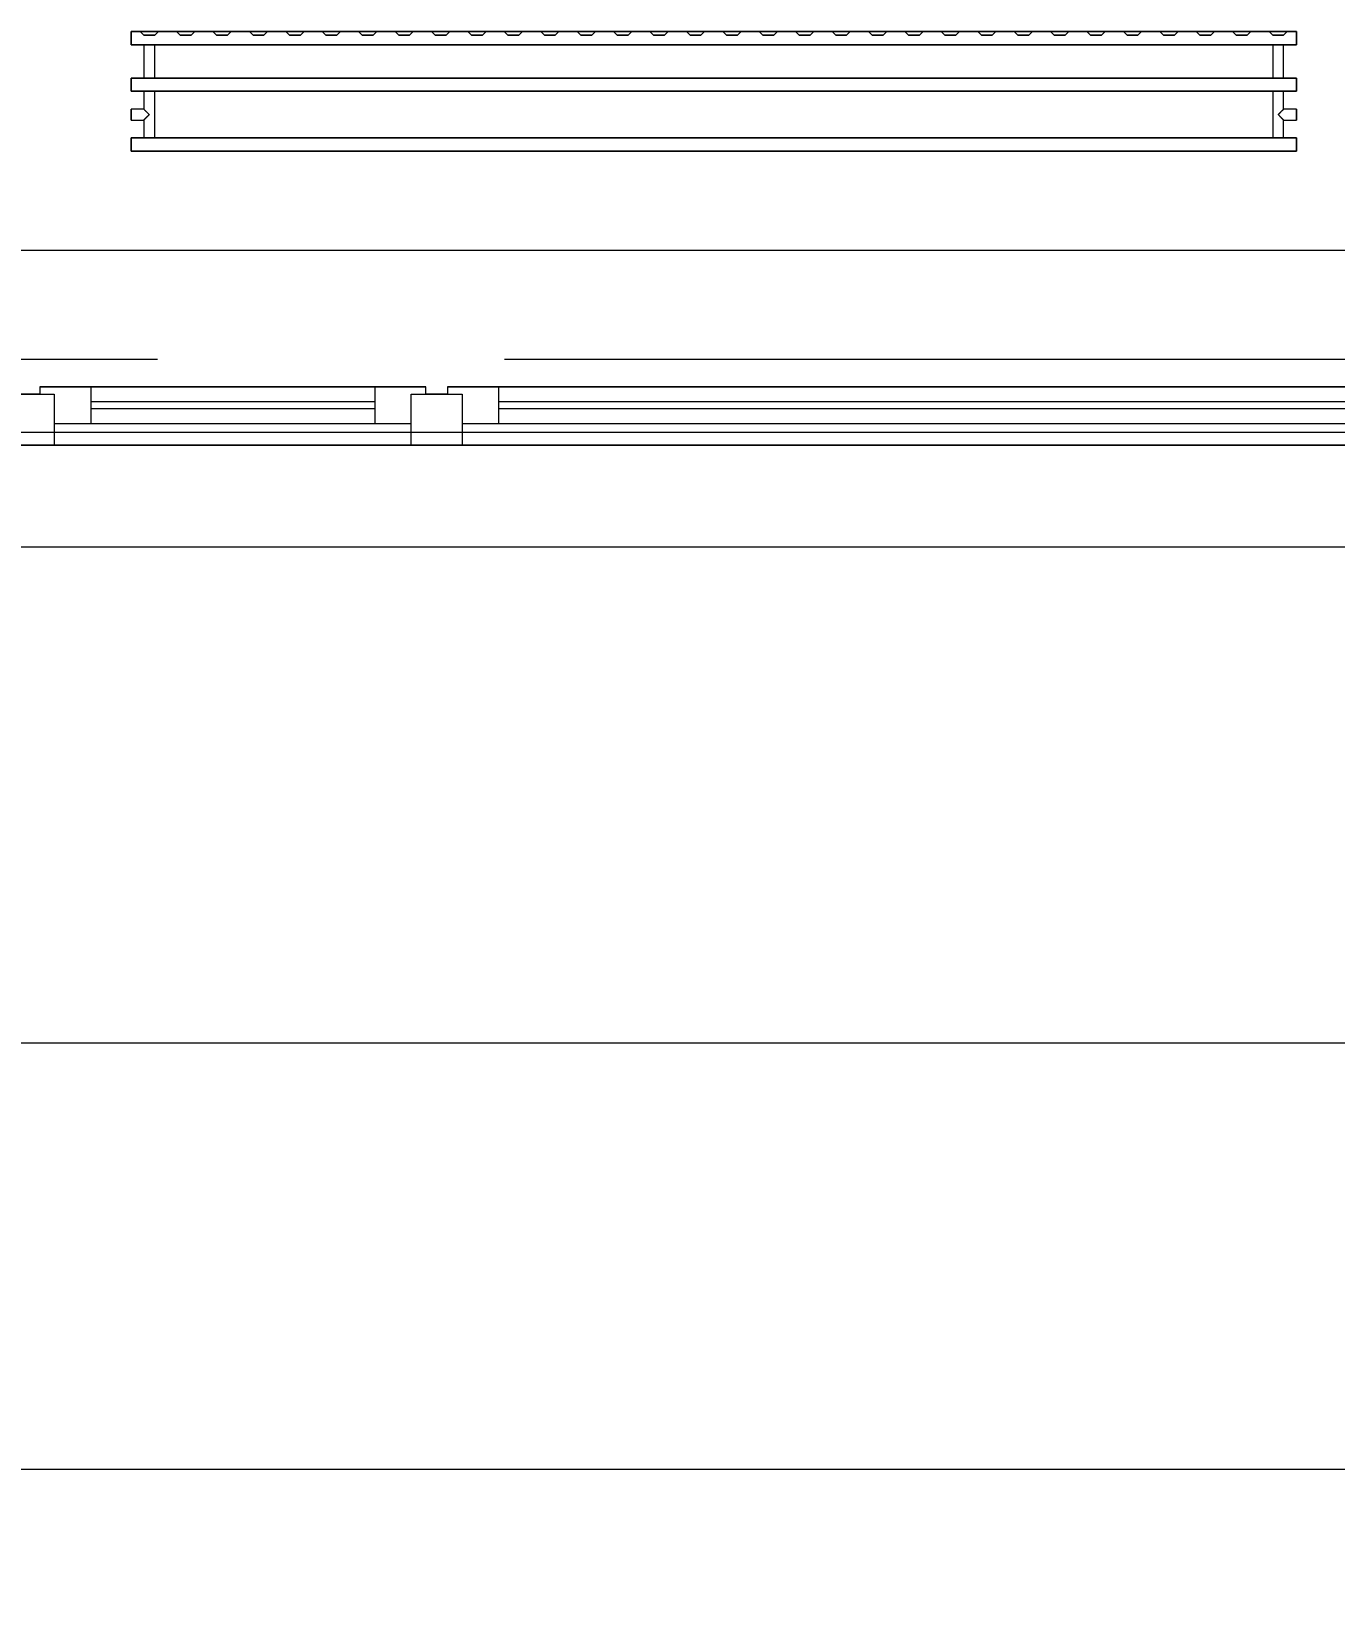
# Model space of a CAD drawing. Header units: millimetres. Extents: x 2623 to 210903, y -8553 to 29000.
# Drawn here: x 50015 to 51803, y -1718 to 450 of the extents above; entities that cross this region are included whole.
import ezdxf

# ---------------------------------------------------------------- set-up
doc = ezdxf.new("R2010")
doc.units = ezdxf.units.MM
doc.linetypes.add('Осевая', pattern=[3175, 635, -476.25, 1587.5, -476.25])
for name, color, linetype, lineweight in [('A-ANNO-DIMS', 7, 'Continuous', 9), ('A-ANNO-DIMS-100', 7, 'Continuous', 9), ('A-GLAZ', 7, 'Continuous', 9), ('A-WALL', 7, 'Continuous', 9), ('I-WALL', 7, 'Continuous', 9), ('Оси-2', 7, 'Осевая', 9)]:
    doc.layers.add(name, color=color, linetype=linetype, lineweight=lineweight)
doc.layers.add('M-EQPM-1', color=7, linetype='Continuous', lineweight=9, true_color=0xaaaaaa)
doc.styles.add('ISOCPEUR', font='isocpeur.ttf', dxfattribs={"width": 0.9, "height": 250})
doc.dimstyles.new('ISO-2_5_0_9К_БОЛЬШОЙ', dxfattribs={"dimscale": 304.8, "dimtxt": 248.995294, "dimasz": 0.492126, "dimexe": 0.393701, "dimexo": 0.984252, "dimgap": 0, "dimtad": 1, "dimdec": 0, "dimrnd": 10, "dimzin": 0, "dimdsep": 46, "dimtxsty": 'ISOCPEUR', "dimblk1": 'OBLIQUE', "dimblk2": 'OBLIQUE', "dimsah": 1, "dimcen": 0.09, "dimdle": 0.393701, "dimazin": 0, "dimtfac": 1, "dimtdec": 4, "dimtix": 1, "dimtmove": 0, "dimatfit": 3, "dimfxl": 1, "dimtvp": 1, "dimtolj": 1, "dimtzin": 0, "dimarcsym": 2})

# ---------------------------------------------------------------- blocks, each defined once
blk = doc.blocks.new('120_Окно_СКБ_2Ст_Фрамуга сверху - 120_Окно_СКБ_2Ст_2300х2500_h_ ДОО-19727959-План монтажа стен и перегородок 3 этажа в осях 23-33')
at = {"layer": 'A-GLAZ'}
for p, q in [((-1150, -127), (-1150, -57)), ((-1150, -57), (-1080, -57)), ((1150, -57), (-1150, -57)), ((-1080, -57), (-1080, -127)), ((-1080, -57), (1080, -57)), ((520, -127), (520, -57)), ((520, -57), (590, -57)), ((590, -57), (590, -127)), ((1080, -127), (1080, -57)), ((1080, -57), (1150, -57)), ((1150, -57), (1150, -127)), ((520, -87), (-1080, -87)), ((-1080, -87), (-1080, -127)), ((-1030, -137), (-1030, -87)), ((-1030, -107), (470, -107)), ((470, -137), (470, -87)), ((520, -127), (520, -87)), ((1080, -87), (590, -87)), ((590, -87), (590, -127)), ((640, -137), (640, -87)), ((640, -107), (1030, -107)), ((1030, -137), (1030, -87)), ((1080, -127), (1080, -87)), ((-1080, -127), (-1150, -127)), ((-1150, -127), (-1100, -127)), ((-1080, -127), (-1100, -127)), ((-1100, -127), (-1100, -137)), ((470, -117), (-1030, -117)), ((590, -127), (520, -127)), ((540, -127), (520, -127)), ((540, -127), (570, -127)), ((540, -127), (570, -127)), ((540, -137), (540, -127)), ((590, -127), (570, -127)), ((570, -127), (570, -137)), ((1030, -117), (640, -117)), ((1150, -127), (1080, -127)), ((1100, -127), (1080, -127)), ((1100, -127), (1150, -127)), ((1100, -137), (1100, -127)), ((-1100, -137), (540, -137)), ((540, -137), (-1100, -137)), ((570, -137), (1100, -137)), ((1100, -137), (570, -137))]:
    blk.add_line(p, q, dxfattribs=at)
blk = doc.blocks.new('radiator_prado_classic_z_tip_30_po exemplyaru - Classic Z Тип 30-300-V38-План монтажа стен и перегородок 3 этажа в осях 23-33')
at = {"layer": 'M-EQPM-1'}
for p, q in [((0, 228), (0, 210)), ((1600, 228), (0, 228)), ((0, 210), (0, 228)), ((0, 228), (12.5, 228)), ((12.5, 228), (37.5, 228)), ((37.5, 228), (12.5, 228)), ((12.5, 228), (37.5, 228)), ((12.5, 228), (17.5, 223)), ((12.5, 228), (17.5, 223)), ((32.5, 223), (17.5, 223)), ((17.5, 223), (32.5, 223)), ((32.5, 223), (37.5, 228)), ((37.5, 228), (32.5, 223)), ((37.5, 228), (62.5, 228)), ((62.5, 228), (87.5, 228)), ((87.5, 228), (62.5, 228)), ((62.5, 228), (87.5, 228)), ((62.5, 228), (67.5, 223)), ((62.5, 228), (67.5, 223)), ((82.5, 223), (67.5, 223)), ((67.5, 223), (82.5, 223)), ((82.5, 223), (87.5, 228)), ((87.5, 228), (82.5, 223)), ((87.5, 228), (112.5, 228)), ((112.5, 228), (137.5, 228)), ((137.5, 228), (112.5, 228)), ((112.5, 228), (137.5, 228)), ((112.5, 228), (117.5, 223)), ((112.5, 228), (117.5, 223)), ((132.5, 223), (117.5, 223)), ((117.5, 223), (132.5, 223)), ((132.5, 223), (137.5, 228)), ((137.5, 228), (132.5, 223)), ((137.5, 228), (162.5, 228)), ((162.5, 228), (187.5, 228)), ((187.5, 228), (162.5, 228)), ((162.5, 228), (187.5, 228)), ((162.5, 228), (167.5, 223)), ((162.5, 228), (167.5, 223)), ((182.5, 223), (167.5, 223)), ((167.5, 223), (182.5, 223)), ((182.5, 223), (187.5, 228)), ((187.5, 228), (182.5, 223)), ((187.5, 228), (212.5, 228)), ((212.5, 228), (237.5, 228)), ((237.5, 228), (212.5, 228)), ((212.5, 228), (237.5, 228)), ((212.5, 228), (217.5, 223)), ((212.5, 228), (217.5, 223)), ((232.5, 223), (217.5, 223)), ((217.5, 223), (232.5, 223)), ((232.5, 223), (237.5, 228)), ((237.5, 228), (232.5, 223)), ((237.5, 228), (262.5, 228)), ((262.5, 228), (287.5, 228)), ((287.5, 228), (262.5, 228)), ((262.5, 228), (287.5, 228)), ((262.5, 228), (267.5, 223)), ((262.5, 228), (267.5, 223)), ((282.5, 223), (267.5, 223)), ((267.5, 223), (282.5, 223)), ((282.5, 223), (287.5, 228)), ((287.5, 228), (282.5, 223)), ((287.5, 228), (312.5, 228)), ((312.5, 228), (337.5, 228)), ((337.5, 228), (312.5, 228)), ((312.5, 228), (337.5, 228)), ((312.5, 228), (317.5, 223)), ((312.5, 228), (317.5, 223)), ((332.5, 223), (317.5, 223)), ((317.5, 223), (332.5, 223)), ((332.5, 223), (337.5, 228)), ((337.5, 228), (332.5, 223)), ((337.5, 228), (362.5, 228)), ((362.5, 228), (387.5, 228)), ((387.5, 228), (362.5, 228)), ((362.5, 228), (387.5, 228)), ((362.5, 228), (367.5, 223)), ((362.5, 228), (367.5, 223)), ((382.5, 223), (367.5, 223)), ((367.5, 223), (382.5, 223)), ((382.5, 223), (387.5, 228)), ((387.5, 228), (382.5, 223)), ((387.5, 228), (412.5, 228)), ((412.5, 228), (437.5, 228)), ((437.5, 228), (412.5, 228)), ((412.5, 228), (437.5, 228)), ((412.5, 228), (417.5, 223)), ((412.5, 228), (417.5, 223)), ((432.5, 223), (417.5, 223)), ((417.5, 223), (432.5, 223)), ((432.5, 223), (437.5, 228)), ((437.5, 228), (432.5, 223)), ((437.5, 228), (462.5, 228)), ((462.5, 228), (487.5, 228)), ((487.5, 228), (462.5, 228)), ((462.5, 228), (487.5, 228)), ((462.5, 228), (467.5, 223)), ((462.5, 228), (467.5, 223)), ((482.5, 223), (467.5, 223)), ((467.5, 223), (482.5, 223)), ((482.5, 223), (487.5, 228)), ((487.5, 228), (482.5, 223)), ((487.5, 228), (512.5, 228)), ((512.5, 228), (537.5, 228)), ((537.5, 228), (512.5, 228)), ((512.5, 228), (537.5, 228)), ((512.5, 228), (517.5, 223)), ((512.5, 228), (517.5, 223)), ((532.5, 223), (517.5, 223)), ((517.5, 223), (532.5, 223)), ((532.5, 223), (537.5, 228)), ((537.5, 228), (532.5, 223)), ((537.5, 228), (562.5, 228)), ((562.5, 228), (587.5, 228)), ((587.5, 228), (562.5, 228)), ((562.5, 228), (587.5, 228)), ((562.5, 228), (567.5, 223)), ((562.5, 228), (567.5, 223)), ((582.5, 223), (567.5, 223)), ((567.5, 223), (582.5, 223)), ((582.5, 223), (587.5, 228)), ((587.5, 228), (582.5, 223)), ((587.5, 228), (612.5, 228)), ((612.5, 228), (637.5, 228)), ((637.5, 228), (612.5, 228)), ((612.5, 228), (637.5, 228)), ((612.5, 228), (617.5, 223)), ((612.5, 228), (617.5, 223)), ((632.5, 223), (617.5, 223)), ((617.5, 223), (632.5, 223)), ((632.5, 223), (637.5, 228)), ((637.5, 228), (632.5, 223)), ((637.5, 228), (662.5, 228)), ((662.5, 228), (687.5, 228)), ((687.5, 228), (662.5, 228)), ((662.5, 228), (687.5, 228)), ((662.5, 228), (667.5, 223)), ((662.5, 228), (667.5, 223)), ((682.5, 223), (667.5, 223)), ((667.5, 223), (682.5, 223)), ((682.5, 223), (687.5, 228)), ((687.5, 228), (682.5, 223)), ((687.5, 228), (712.5, 228)), ((712.5, 228), (737.5, 228)), ((737.5, 228), (712.5, 228)), ((712.5, 228), (737.5, 228)), ((712.5, 228), (717.5, 223)), ((712.5, 228), (717.5, 223)), ((732.5, 223), (717.5, 223)), ((717.5, 223), (732.5, 223)), ((732.5, 223), (737.5, 228)), ((737.5, 228), (732.5, 223)), ((737.5, 228), (762.5, 228)), ((762.5, 228), (787.5, 228)), ((787.5, 228), (762.5, 228)), ((762.5, 228), (787.5, 228)), ((762.5, 228), (767.5, 223)), ((762.5, 228), (767.5, 223)), ((782.5, 223), (767.5, 223)), ((767.5, 223), (782.5, 223)), ((782.5, 223), (787.5, 228)), ((787.5, 228), (782.5, 223)), ((787.5, 228), (812.5, 228)), ((812.5, 228), (837.5, 228)), ((837.5, 228), (812.5, 228)), ((812.5, 228), (837.5, 228)), ((812.5, 228), (817.5, 223)), ((812.5, 228), (817.5, 223)), ((832.5, 223), (817.5, 223)), ((817.5, 223), (832.5, 223)), ((832.5, 223), (837.5, 228)), ((837.5, 228), (832.5, 223)), ((837.5, 228), (862.5, 228)), ((862.5, 228), (887.5, 228)), ((887.5, 228), (862.5, 228)), ((862.5, 228), (887.5, 228)), ((862.5, 228), (867.5, 223)), ((862.5, 228), (867.5, 223)), ((882.5, 223), (867.5, 223)), ((867.5, 223), (882.5, 223)), ((882.5, 223), (887.5, 228)), ((887.5, 228), (882.5, 223)), ((887.5, 228), (912.5, 228)), ((912.5, 228), (937.5, 228)), ((937.5, 228), (912.5, 228)), ((912.5, 228), (937.5, 228)), ((912.5, 228), (917.5, 223)), ((912.5, 228), (917.5, 223)), ((932.5, 223), (917.5, 223)), ((917.5, 223), (932.5, 223)), ((932.5, 223), (937.5, 228)), ((937.5, 228), (932.5, 223)), ((937.5, 228), (962.5, 228)), ((962.5, 228), (987.5, 228)), ((987.5, 228), (962.5, 228)), ((962.5, 228), (987.5, 228)), ((962.5, 228), (967.5, 223)), ((962.5, 228), (967.5, 223)), ((982.5, 223), (967.5, 223)), ((967.5, 223), (982.5, 223)), ((982.5, 223), (987.5, 228)), ((987.5, 228), (982.5, 223)), ((987.5, 228), (1012.5, 228)), ((1012.5, 228), (1037.5, 228)), ((1037.5, 228), (1012.5, 228)), ((1012.5, 228), (1037.5, 228)), ((1012.5, 228), (1017.5, 223)), ((1012.5, 228), (1017.5, 223)), ((1032.5, 223), (1017.5, 223)), ((1017.5, 223), (1032.5, 223)), ((1032.5, 223), (1037.5, 228)), ((1037.5, 228), (1032.5, 223)), ((1037.5, 228), (1062.5, 228)), ((1062.5, 228), (1087.5, 228)), ((1087.5, 228), (1062.5, 228)), ((1062.5, 228), (1087.5, 228)), ((1062.5, 228), (1067.5, 223)), ((1062.5, 228), (1067.5, 223)), ((1082.5, 223), (1067.5, 223)), ((1067.5, 223), (1082.5, 223)), ((1082.5, 223), (1087.5, 228)), ((1087.5, 228), (1082.5, 223)), ((1087.5, 228), (1112.5, 228)), ((1112.5, 228), (1137.5, 228)), ((1137.5, 228), (1112.5, 228)), ((1112.5, 228), (1137.5, 228)), ((1112.5, 228), (1117.5, 223)), ((1112.5, 228), (1117.5, 223)), ((1132.5, 223), (1117.5, 223)), ((1117.5, 223), (1132.5, 223)), ((1132.5, 223), (1137.5, 228)), ((1137.5, 228), (1132.5, 223)), ((1137.5, 228), (1162.5, 228)), ((1162.5, 228), (1187.5, 228)), ((1187.5, 228), (1162.5, 228)), ((1162.5, 228), (1187.5, 228)), ((1162.5, 228), (1167.5, 223)), ((1162.5, 228), (1167.5, 223)), ((1182.5, 223), (1167.5, 223)), ((1167.5, 223), (1182.5, 223)), ((1182.5, 223), (1187.5, 228)), ((1187.5, 228), (1182.5, 223)), ((1187.5, 228), (1211.7, 228)), ((1212.5, 228), (1237.5, 228)), ((1237.5, 228), (1212.5, 228)), ((1212.5, 228), (1237.5, 228)), ((1212.5, 228), (1217.5, 223)), ((1212.5, 228), (1217.5, 223)), ((1232.5, 223), (1217.5, 223)), ((1217.5, 223), (1232.5, 223)), ((1232.5, 223), (1237.5, 228)), ((1237.5, 228), (1232.5, 223)), ((1237.5, 228), (1262.5, 228)), ((1262.5, 228), (1287.5, 228)), ((1287.5, 228), (1262.5, 228)), ((1262.5, 228), (1287.5, 228)), ((1262.5, 228), (1267.5, 223)), ((1262.5, 228), (1267.5, 223)), ((1282.5, 223), (1267.5, 223)), ((1267.5, 223), (1282.5, 223)), ((1282.5, 223), (1287.5, 228)), ((1287.5, 228), (1282.5, 223)), ((1287.5, 228), (1312.5, 228)), ((1312.5, 228), (1337.5, 228)), ((1337.5, 228), (1312.5, 228)), ((1312.5, 228), (1337.5, 228)), ((1312.5, 228), (1317.5, 223)), ((1312.5, 228), (1317.5, 223)), ((1332.5, 223), (1317.5, 223)), ((1317.5, 223), (1332.5, 223)), ((1332.5, 223), (1337.5, 228)), ((1337.5, 228), (1332.5, 223)), ((1337.5, 228), (1362.5, 228)), ((1362.5, 228), (1387.5, 228)), ((1387.5, 228), (1362.5, 228)), ((1362.5, 228), (1387.5, 228)), ((1362.5, 228), (1367.5, 223)), ((1362.5, 228), (1367.5, 223)), ((1382.5, 223), (1367.5, 223)), ((1367.5, 223), (1382.5, 223)), ((1382.5, 223), (1387.5, 228)), ((1387.5, 228), (1382.5, 223)), ((1387.5, 228), (1412.5, 228)), ((1412.5, 228), (1437.5, 228)), ((1437.5, 228), (1412.5, 228)), ((1412.5, 228), (1437.5, 228)), ((1412.5, 228), (1417.5, 223)), ((1412.5, 228), (1417.5, 223)), ((1432.5, 223), (1417.5, 223)), ((1417.5, 223), (1432.5, 223)), ((1432.5, 223), (1437.5, 228)), ((1437.5, 228), (1432.5, 223)), ((1437.5, 228), (1462.5, 228)), ((1462.5, 228), (1487.5, 228)), ((1487.5, 228), (1462.5, 228)), ((1462.5, 228), (1487.5, 228)), ((1462.5, 228), (1467.5, 223)), ((1462.5, 228), (1467.5, 223)), ((1482.5, 223), (1467.5, 223)), ((1467.5, 223), (1482.5, 223)), ((1482.5, 223), (1487.5, 228)), ((1487.5, 228), (1482.5, 223)), ((1487.5, 228), (1512.5, 228)), ((1512.5, 228), (1537.5, 228)), ((1537.5, 228), (1512.5, 228)), ((1512.5, 228), (1537.5, 228)), ((1512.5, 228), (1517.5, 223)), ((1512.5, 228), (1517.5, 223)), ((1532.5, 223), (1517.5, 223)), ((1517.5, 223), (1532.5, 223)), ((1532.5, 223), (1537.5, 228)), ((1537.5, 228), (1532.5, 223)), ((1537.5, 228), (1562.5, 228)), ((1562.5, 228), (1587.5, 228)), ((1587.5, 228), (1562.5, 228)), ((1562.5, 228), (1587.5, 228)), ((1562.5, 228), (1567.5, 223)), ((1562.5, 228), (1567.5, 223)), ((1582.5, 223), (1567.5, 223)), ((1567.5, 223), (1582.5, 223)), ((1582.5, 223), (1587.5, 228)), ((1587.5, 228), (1582.5, 223)), ((1587.5, 228), (1600, 228)), ((1600, 210), (1600, 228)), ((1600, 228), (1600, 210)), ((0, 210), (1600, 210)), ((17.5, 210), (0, 210)), ((17.5, 210), (17.5, 164)), ((17.5, 210), (17.5, 164)), ((32.5, 210), (17.5, 210)), ((17.5, 210), (31.5, 210)), ((32.5, 210), (17.5, 210)), ((17.5, 210), (32.5, 210)), ((31.5, 210), (18.5, 210)), ((31.5, 210), (32.5, 210)), ((32.5, 164), (32.5, 210)), ((32.5, 164), (32.5, 210)), ((1567.5, 210), (32.5, 210)), ((1567.5, 210), (1567.5, 164)), ((1567.5, 210), (1567.5, 164)), ((1582.5, 210), (1567.5, 210)), ((1567.5, 210), (1582.5, 210)), ((1567.8, 210), (1567.5, 210)), ((1567.5, 210), (1567.8, 210)), ((1568.5, 210), (1567.8, 210)), ((1567.8, 210), (1568.5, 210)), ((1569.7, 210), (1568.5, 210)), ((1568.5, 210), (1569.7, 210)), ((1581.5, 210), (1568.5, 210)), ((1571.2, 210), (1569.7, 210)), ((1569.7, 210), (1571.2, 210)), ((1573.1, 210), (1571.2, 210)), ((1571.2, 210), (1573.1, 210)), ((1575, 210), (1573.1, 210)), ((1573.1, 210), (1582.5, 210)), ((1576.9, 210), (1575, 210)), ((1578.7, 210), (1576.9, 210)), ((1580.3, 210), (1578.7, 210)), ((1581.5, 210), (1580.3, 210)), ((1582.2, 210), (1581.5, 210)), ((1582.5, 210), (1582.2, 210)), ((1582.5, 164), (1582.5, 210)), ((1582.5, 164), (1582.5, 210)), ((1600, 210), (1582.5, 210)), ((1600, 164), (0, 164)), ((0, 164), (0, 146)), ((0, 146), (0, 164)), ((0, 164), (17.5, 164)), ((32.5, 164), (17.5, 164)), ((17.5, 164), (32.2, 164)), ((23.1, 164), (17.5, 164)), ((17.5, 164), (32.5, 164)), ((18.5, 164), (31.5, 164)), ((30.3, 164), (23.1, 164)), ((32.5, 164), (30.3, 164)), ((32.2, 164), (32.5, 164)), ((32.5, 164), (1567.5, 164)), ((1573.1, 164), (1567.5, 164)), ((1567.5, 164), (1582.5, 164)), ((1576.9, 164), (1567.5, 164)), ((1567.5, 164), (1568.5, 164)), ((1568.5, 164), (1569.7, 164)), ((1568.5, 164), (1581.5, 164)), ((1569.7, 164), (1571.2, 164)), ((1571.2, 164), (1573.1, 164)), ((1582.5, 164), (1573.1, 164)), ((1573.1, 164), (1575, 164)), ((1575, 164), (1582.5, 164)), ((1578.7, 164), (1576.9, 164)), ((1582.2, 164), (1578.7, 164)), ((1582.5, 164), (1582.2, 164)), ((1582.5, 164), (1600, 164)), ((1600, 146), (1600, 164)), ((1600, 164), (1600, 146)), ((0, 146), (1600, 146)), ((17.5, 146), (0, 146)), ((17.5, 146), (17.5, 121.5)), ((17.5, 146), (17.5, 121.5)), ((17.5, 146), (32.5, 146)), ((21.2, 146), (17.5, 146)), ((17.5, 146), (32.5, 146)), ((32.5, 146), (17.5, 146)), ((31.5, 146), (18.5, 146)), ((32.5, 146), (21.2, 146)), ((32.5, 82), (32.5, 146)), ((32.5, 82), (32.5, 146)), ((1567.5, 146), (32.5, 146)), ((1567.5, 146), (1567.5, 82)), ((1567.5, 146), (1567.5, 82)), ((1567.5, 146), (1569.7, 146)), ((1582.5, 146), (1567.5, 146)), ((1567.5, 146), (1568.5, 146)), ((1567.8, 146), (1567.5, 146)), ((1568.5, 146), (1567.8, 146)), ((1568.5, 146), (1569.7, 146)), ((1569.7, 146), (1568.5, 146)), ((1581.5, 146), (1568.5, 146)), ((1569.7, 146), (1571.2, 146)), ((1569.7, 146), (1575, 146)), ((1573.1, 146), (1569.7, 146)), ((1571.2, 146), (1573.1, 146)), ((1573.1, 146), (1575, 146)), ((1582.5, 146), (1573.1, 146)), ((1575, 146), (1576.9, 146)), ((1575, 146), (1576.9, 146)), ((1576.9, 146), (1578.7, 146)), ((1576.9, 146), (1582.5, 146)), ((1578.7, 146), (1580.3, 146)), ((1580.3, 146), (1581.5, 146)), ((1581.5, 146), (1582.2, 146)), ((1582.2, 146), (1582.5, 146)), ((1582.5, 121.5), (1582.5, 146)), ((1582.5, 121.5), (1582.5, 146)), ((1600, 146), (1582.5, 146)), ((17.5, 121.5), (0, 121.5)), ((17.5, 121.5), (0, 121.5)), ((0, 121.5), (0, 121.2)), ((0, 106.5), (0, 121.5)), ((0, 121.2), (0, 106.8)), ((0, 121.2), (0, 120.5)), ((0, 120.5), (0, 121.2)), ((0, 121.2), (0, 121.2)), ((0, 120.5), (0, 119.3)), ((0, 119.3), (0, 120.5)), ((0, 119.3), (0, 117.8)), ((0, 117.8), (0, 119.3)), ((0, 117.8), (0, 115.9)), ((0, 115.9), (0, 117.8)), ((0, 115.9), (0, 114)), ((0, 114), (0, 115.9)), ((0, 114), (0, 112.1)), ((0, 112.1), (0, 114)), ((0, 112.1), (0, 110.2)), ((0, 110.2), (0, 112.1)), ((0, 110.2), (0, 108.7)), ((0, 108.7), (0, 110.2)), ((0, 108.7), (0, 106.8)), ((0, 106.8), (0, 108.7)), ((1600, 121.5), (1582.5, 121.5)), ((1600, 121.5), (1582.5, 121.5)), ((1600, 121.5), (1600, 106.5)), ((1600, 121.2), (1600, 121.5)), ((1600, 121.5), (1600, 121.2)), ((1600, 121.2), (1600, 121.5)), ((1600, 106.8), (1600, 121.2)), ((1600, 121.2), (1600, 106.8)), ((1600, 115.9), (1600, 121.2)), ((1600, 106.8), (1600, 115.9)), ((0, 106.8), (0, 106.5)), ((0, 106.8), (0, 106.8)), ((0, 106.5), (17.5, 106.5)), ((0, 106.5), (17.5, 106.5)), ((17.5, 106.5), (17.5, 82)), ((17.5, 106.5), (17.5, 82)), ((1582.5, 82), (1582.5, 106.5)), ((1582.5, 106.5), (1600, 106.5)), ((1582.5, 82), (1582.5, 106.5)), ((1582.5, 106.5), (1600, 106.5)), ((1600, 106.5), (1600, 106.8)), ((1600, 106.8), (1600, 106.5)), ((1600, 106.5), (1600, 106.8)), ((1600, 82), (0, 82)), ((0, 82), (0, 64)), ((0, 64), (0, 82)), ((0, 82), (17.5, 82)), ((32.5, 82), (17.5, 82)), ((17.5, 82), (32.5, 82)), ((30.3, 82), (17.5, 82)), ((17.5, 82), (32.5, 82)), ((18.5, 82), (31.5, 82)), ((32.5, 82), (30.3, 82)), ((32.5, 82), (1567.5, 82)), ((1569.7, 82), (1567.5, 82)), ((1567.5, 82), (1582.5, 82)), ((1578.7, 82), (1567.5, 82)), ((1567.5, 82), (1582.2, 82)), ((1568.5, 82), (1581.5, 82)), ((1571.2, 82), (1569.7, 82)), ((1582.5, 82), (1571.2, 82)), ((1581.5, 82), (1578.7, 82)), ((1582.2, 82), (1581.5, 82)), ((1582.5, 82), (1582.2, 82)), ((1582.2, 82), (1582.5, 82)), ((1582.5, 82), (1600, 82)), ((1600, 64), (1600, 82)), ((1600, 82), (1600, 64)), ((1600, 64), (0, 64)), ((0, 64), (1600, 64))]:
    blk.add_line(p, q, dxfattribs=at)
for points, knots in [([(17.8, 121.2), (17.7, 121.3), (17.7, 121.3), (17.5, 121.5), (17.5, 121.5), (17.5, 121.5)], [0.8571429, 0.8571429, 0.8571429, 0.8571429, 0.8928571, 0.9285714, 1, 1, 1, 1]), ([(17.5, 121.5), (17.5, 121.5), (17.5, 121.5), (17.7, 121.3), (17.7, 121.3), (17.8, 121.2)], [0, 0, 0, 0, 0.0714286, 0.1071429, 0.1428571, 0.1428571, 0.1428571, 0.1428571]), ([(17.5, 121.5), (17.5, 121.5), (17.5, 121.5), (17.7, 121.3), (17.7, 121.3), (17.8, 121.2)], [0, 0, 0, 0, 0.0714286, 0.1071429, 0.1428571, 0.1428571, 0.1428571, 0.1428571]), ([(25, 114), (24.5, 114.5), (23.6, 115.4), (22.4, 116.6), (21.6, 117.4), (21.1, 117.9), (20.8, 118.2), (20.5, 118.5), (20.2, 118.8), (19.8, 119.1), (19.6, 119.4), (19.3, 119.7), (19, 120), (18.7, 120.3), (18.5, 120.5), (18.3, 120.7), (18.1, 120.9), (17.9, 121.1), (17.8, 121.2), (17.7, 121.3), (17.5, 121.5), (17.5, 121.5), (17.5, 121.5)], [0, 0, 0, 0, 0.142857, 0.285714, 0.357143, 0.392857, 0.428571, 0.464286, 0.5, 0.535714, 0.571429, 0.607143, 0.642857, 0.678571, 0.714286, 0.75, 0.785714, 0.821429, 0.857143, 0.892857, 0.928571, 1, 1, 1, 1]), ([(17.5, 106.5), (17.5, 106.5), (17.5, 106.5), (17.7, 106.7), (17.8, 106.8), (17.9, 106.9), (18.1, 107.1), (18.3, 107.3), (18.5, 107.5), (18.7, 107.7), (19, 108), (19.3, 108.3), (19.6, 108.6), (19.8, 108.9), (20.3, 109.3), (20.7, 109.7), (21.1, 110.1), (21.6, 110.6), (22.4, 111.4), (23.6, 112.6), (24.5, 113.5), (25, 114)], [0, 0, 0, 0, 0.071429, 0.107143, 0.142857, 0.178571, 0.214286, 0.25, 0.285714, 0.321429, 0.357143, 0.392857, 0.428571, 0.464286, 0.5, 0.571429, 0.607143, 0.642857, 0.714286, 0.857143, 1, 1, 1, 1]), ([(17.8, 121.2), (17.8, 121.2), (17.9, 121.1), (18.1, 120.9), (18.3, 120.7), (18.5, 120.5), (18.7, 120.3), (19, 120), (19.3, 119.7), (19.6, 119.4), (19.8, 119.1), (20.3, 118.7), (20.7, 118.3), (21.1, 117.9), (21.6, 117.4), (22.4, 116.6), (23.1, 115.9), (23.6, 115.4)], [0.1428571, 0.1428571, 0.1428571, 0.1428571, 0.1785714, 0.2142857, 0.25, 0.2857143, 0.3214286, 0.3571429, 0.3928571, 0.4285714, 0.4642857, 0.5, 0.5714286, 0.6071429, 0.6428571, 0.7142857, 0.8571429, 0.8571429, 0.8571429, 0.8571429]), ([(22.1, 111.1), (21.9, 110.9), (21.6, 110.6), (21.1, 110.1), (20.8, 109.8), (20.5, 109.5), (20.2, 109.2), (19.8, 108.9), (19.6, 108.6), (19.3, 108.3), (19, 108), (18.7, 107.7), (18.5, 107.5), (18.3, 107.3), (18.1, 107.1), (17.9, 106.9), (17.8, 106.8), (17.8, 106.8)], [0.2857143, 0.2857143, 0.2857143, 0.2857143, 0.3571429, 0.3928571, 0.4285714, 0.4642857, 0.5, 0.5357143, 0.5714286, 0.6071429, 0.6428571, 0.6785714, 0.7142857, 0.75, 0.7857143, 0.8214286, 0.8571429, 0.8571429, 0.8571429, 0.8571429]), ([(17.8, 106.8), (17.8, 106.8), (17.9, 106.9), (18.1, 107.1), (18.3, 107.3), (18.5, 107.5), (18.7, 107.7), (19, 108), (19.3, 108.3), (19.6, 108.6), (19.9, 108.8), (20.3, 109.3), (20.6, 109.6), (20.8, 109.8)], [0.1428571, 0.1428571, 0.1428571, 0.1428571, 0.1785714, 0.2142857, 0.25, 0.2857143, 0.3214286, 0.3571429, 0.3928571, 0.4285714, 0.4642857, 0.5, 0.5714286, 0.5714286, 0.5714286, 0.5714286]), ([(19.6, 119.4), (19.7, 119.3), (19.9, 119.2), (20.3, 118.7), (20.6, 118.4), (20.8, 118.2)], [0.4285714, 0.4285714, 0.4285714, 0.4285714, 0.4642857, 0.5, 0.5714286, 0.5714286, 0.5714286, 0.5714286]), ([(22.1, 116.9), (21.9, 117.1), (21.6, 117.4), (21.1, 117.9), (20.9, 118.1), (20.8, 118.2)], [0.2857143, 0.2857143, 0.2857143, 0.2857143, 0.3571429, 0.3928571, 0.4285714, 0.4285714, 0.4285714, 0.4285714]), ([(20.8, 118.2), (20.9, 118.1), (21.1, 117.9), (21.6, 117.4), (21.9, 117.1), (22.1, 116.9)], [0.5714286, 0.5714286, 0.5714286, 0.5714286, 0.6071429, 0.6428571, 0.7142857, 0.7142857, 0.7142857, 0.7142857]), ([(20.8, 109.8), (20.9, 109.9), (21.1, 110.1), (21.6, 110.6), (21.9, 110.9), (22.1, 111.1)], [0.5714286, 0.5714286, 0.5714286, 0.5714286, 0.6071429, 0.6428571, 0.7142857, 0.7142857, 0.7142857, 0.7142857]), ([(22.1, 111.1), (21.9, 110.9), (21.6, 110.6), (21.1, 110.1), (20.9, 109.9), (20.8, 109.8)], [0.2857143, 0.2857143, 0.2857143, 0.2857143, 0.3571429, 0.3928571, 0.4285714, 0.4285714, 0.4285714, 0.4285714]), ([(1575, 114), (1575.5, 114.5), (1576.4, 115.4), (1577.6, 116.6), (1578.4, 117.4), (1578.9, 117.9), (1579.2, 118.2), (1579.5, 118.5), (1579.8, 118.8), (1580.1, 119.2), (1580.4, 119.4), (1580.7, 119.7), (1581, 120), (1581.3, 120.3), (1581.5, 120.5), (1581.7, 120.7), (1581.9, 120.9), (1582.1, 121.1), (1582.2, 121.2), (1582.3, 121.3), (1582.5, 121.5), (1582.5, 121.5), (1582.5, 121.5)], [0, 0, 0, 0, 0.142857, 0.285714, 0.357143, 0.392857, 0.428571, 0.464286, 0.5, 0.535714, 0.571429, 0.607143, 0.642857, 0.678571, 0.714286, 0.75, 0.785714, 0.821429, 0.857143, 0.892857, 0.928571, 1, 1, 1, 1]), ([(1582.5, 106.5), (1582.5, 106.5), (1582.5, 106.5), (1582.3, 106.7), (1582.2, 106.8), (1582.1, 106.9), (1581.9, 107.1), (1581.7, 107.3), (1581.5, 107.5), (1581.3, 107.7), (1581, 108), (1580.7, 108.3), (1580.4, 108.6), (1580.1, 108.8), (1579.7, 109.3), (1579.3, 109.7), (1578.9, 110.1), (1578.4, 110.6), (1577.6, 111.4), (1576.4, 112.6), (1575.5, 113.5), (1575, 114)], [0, 0, 0, 0, 0.071429, 0.107143, 0.142857, 0.178571, 0.214286, 0.25, 0.285714, 0.321429, 0.357143, 0.392857, 0.428571, 0.464286, 0.5, 0.571429, 0.607143, 0.642857, 0.714286, 0.857143, 1, 1, 1, 1]), ([(1576.4, 115.4), (1576.9, 115.9), (1577.6, 116.6), (1578.4, 117.4), (1578.9, 117.9), (1579.2, 118.2), (1579.5, 118.5), (1579.8, 118.8), (1580.1, 119.2), (1580.4, 119.4), (1580.7, 119.7), (1581, 120), (1581.3, 120.3), (1581.5, 120.5), (1581.7, 120.7), (1581.9, 120.9), (1582.1, 121.1), (1582.2, 121.2), (1582.2, 121.2)], [0.1428571, 0.1428571, 0.1428571, 0.1428571, 0.2857143, 0.3571429, 0.3928571, 0.4285714, 0.4642857, 0.5, 0.5357143, 0.5714286, 0.6071429, 0.6428571, 0.6785714, 0.7142857, 0.75, 0.7857143, 0.8214286, 0.8571429, 0.8571429, 0.8571429, 0.8571429]), ([(1581.5, 120.5), (1581.4, 120.4), (1581.3, 120.3), (1581, 120), (1580.7, 119.7), (1580.4, 119.4), (1580.1, 119.2), (1579.7, 118.7), (1579.3, 118.3), (1578.9, 117.9), (1578.4, 117.4), (1577.6, 116.6), (1576.9, 115.9), (1576.4, 115.4)], [0.2857143, 0.2857143, 0.2857143, 0.2857143, 0.3214286, 0.3571429, 0.3928571, 0.4285714, 0.4642857, 0.5, 0.5714286, 0.6071429, 0.6428571, 0.7142857, 0.8571429, 0.8571429, 0.8571429, 0.8571429]), ([(1579.2, 118.2), (1579.1, 118.1), (1578.9, 117.9), (1578.4, 117.4), (1578.1, 117.1), (1577.9, 116.9)], [0.5714286, 0.5714286, 0.5714286, 0.5714286, 0.6071429, 0.6428571, 0.7142857, 0.7142857, 0.7142857, 0.7142857]), ([(1577.9, 111.1), (1578.1, 110.9), (1578.4, 110.6), (1578.9, 110.1), (1579.2, 109.8), (1579.5, 109.5), (1579.8, 109.2), (1580.1, 108.8), (1580.4, 108.6), (1580.7, 108.3), (1581, 108), (1581.3, 107.7), (1581.4, 107.6), (1581.5, 107.5)], [0.2857143, 0.2857143, 0.2857143, 0.2857143, 0.3571429, 0.3928571, 0.4285714, 0.4642857, 0.5, 0.5357143, 0.5714286, 0.6071429, 0.6428571, 0.6785714, 0.7142857, 0.7142857, 0.7142857, 0.7142857]), ([(1577.9, 111.1), (1578.1, 110.9), (1578.4, 110.6), (1578.9, 110.1), (1579.1, 109.9), (1579.2, 109.8)], [0.2857143, 0.2857143, 0.2857143, 0.2857143, 0.3571429, 0.3928571, 0.4285714, 0.4285714, 0.4285714, 0.4285714]), ([(1582.2, 106.8), (1582.2, 106.8), (1582.1, 106.9), (1581.9, 107.1), (1581.7, 107.3), (1581.5, 107.5), (1581.3, 107.7), (1581, 108), (1580.7, 108.3), (1580.4, 108.6), (1580.1, 108.8), (1579.7, 109.3), (1579.3, 109.7), (1578.9, 110.1), (1578.4, 110.6), (1578.1, 110.9), (1577.9, 111.1)], [0.1428571, 0.1428571, 0.1428571, 0.1428571, 0.1785714, 0.2142857, 0.25, 0.2857143, 0.3214286, 0.3571429, 0.3928571, 0.4285714, 0.4642857, 0.5, 0.5714286, 0.6071429, 0.6428571, 0.7142857, 0.7142857, 0.7142857, 0.7142857]), ([(1580.4, 119.4), (1580.3, 119.3), (1580.1, 119.2), (1579.7, 118.7), (1579.4, 118.4), (1579.2, 118.2)], [0.4285714, 0.4285714, 0.4285714, 0.4285714, 0.4642857, 0.5, 0.5714286, 0.5714286, 0.5714286, 0.5714286]), ([(1582.5, 121.5), (1582.5, 121.5), (1582.5, 121.5), (1582.3, 121.3), (1582.3, 121.3), (1582.2, 121.2)], [0, 0, 0, 0, 0.0714286, 0.1071429, 0.1428571, 0.1428571, 0.1428571, 0.1428571]), ([(1582.5, 121.5), (1582.5, 121.5), (1582.5, 121.5), (1582.3, 121.3), (1582.3, 121.3), (1582.2, 121.2)], [0, 0, 0, 0, 0.0714286, 0.1071429, 0.1428571, 0.1428571, 0.1428571, 0.1428571]), ([(1582.2, 121.2), (1582.3, 121.3), (1582.3, 121.3), (1582.5, 121.5), (1582.5, 121.5), (1582.5, 121.5)], [0.8571429, 0.8571429, 0.8571429, 0.8571429, 0.8928571, 0.9285714, 1, 1, 1, 1]), ([(17.5, 106.5), (17.5, 106.5), (17.5, 106.5), (17.7, 106.7), (17.7, 106.7), (17.8, 106.8)], [0, 0, 0, 0, 0.0714286, 0.1071429, 0.1428571, 0.1428571, 0.1428571, 0.1428571]), ([(17.8, 106.8), (17.7, 106.7), (17.7, 106.7), (17.5, 106.5), (17.5, 106.5), (17.5, 106.5)], [0.8571429, 0.8571429, 0.8571429, 0.8571429, 0.8928571, 0.9285714, 1, 1, 1, 1]), ([(17.8, 106.8), (17.7, 106.7), (17.7, 106.7), (17.5, 106.5), (17.5, 106.5), (17.5, 106.5)], [0.8571429, 0.8571429, 0.8571429, 0.8571429, 0.8928571, 0.9285714, 1, 1, 1, 1]), ([(1582.2, 106.8), (1582.3, 106.7), (1582.3, 106.7), (1582.5, 106.5), (1582.5, 106.5), (1582.5, 106.5)], [0.8571429, 0.8571429, 0.8571429, 0.8571429, 0.8928571, 0.9285714, 1, 1, 1, 1]), ([(1582.2, 106.8), (1582.3, 106.7), (1582.3, 106.7), (1582.5, 106.5), (1582.5, 106.5), (1582.5, 106.5)], [0.8571429, 0.8571429, 0.8571429, 0.8571429, 0.8928571, 0.9285714, 1, 1, 1, 1]), ([(1582.5, 106.5), (1582.5, 106.5), (1582.5, 106.5), (1582.3, 106.7), (1582.3, 106.7), (1582.2, 106.8)], [0, 0, 0, 0, 0.0714286, 0.1071429, 0.1428571, 0.1428571, 0.1428571, 0.1428571])]:
    blk.add_open_spline(points, degree=3, knots=knots, dxfattribs=at)
for points in [[(20.8, 118.2), (20.7, 118.3), (20.5, 118.5), (20.2, 118.8), (19.9, 119.2), (19.6, 119.4), (19.3, 119.7), (19, 120), (18.7, 120.3), (18.5, 120.5), (18.3, 120.7), (18.1, 120.9), (17.9, 121.1), (17.8, 121.2), (17.8, 121.2)], [(17.8, 121.2), (17.8, 121.2), (17.9, 121.1), (18.1, 120.9), (18.3, 120.7), (18.5, 120.5), (18.7, 120.3), (19, 120), (19.3, 119.7), (19.5, 119.5), (19.6, 119.4)], [(20.8, 109.8), (20.7, 109.7), (20.5, 109.5), (20.2, 109.2), (19.9, 108.8), (19.6, 108.6), (19.3, 108.3), (19, 108), (18.7, 107.7), (18.6, 107.6), (18.5, 107.5)], [(23.6, 115.4), (23.1, 115.9), (22.6, 116.4), (22.1, 116.9)], [(22.1, 116.9), (22.6, 116.4), (23.1, 115.9), (23.6, 115.4)], [(25, 114), (24.5, 113.5), (23.6, 112.6), (22.6, 111.6), (22.1, 111.1)], [(22.1, 111.1), (22.6, 111.6), (23.1, 112.1), (23.6, 112.6)], [(23.6, 112.6), (23.1, 112.1), (22.6, 111.6), (22.1, 111.1)], [(25, 114), (24.5, 114.5), (24, 115), (23.6, 115.4)], [(23.6, 115.4), (24, 115), (24.5, 114.5), (25, 114)], [(23.6, 115.4), (24, 115), (24.5, 114.5), (25, 114)], [(23.6, 112.6), (24, 113), (24.5, 113.5), (25, 114)], [(25, 114), (24.5, 113.5), (24, 113), (23.6, 112.6)], [(1576.4, 115.4), (1576, 115), (1575.5, 114.5), (1575, 114)], [(1576.4, 115.4), (1576, 115), (1575.5, 114.5), (1575, 114)], [(1575, 114), (1575.5, 114.5), (1576, 115), (1576.4, 115.4)], [(1575, 114), (1575.5, 113.5), (1576.4, 112.6), (1577.4, 111.6), (1577.9, 111.1)], [(1575, 114), (1575.5, 113.5), (1576.4, 112.6), (1577.4, 111.6), (1577.9, 111.1)], [(1577.9, 111.1), (1577.4, 111.6), (1576.4, 112.6), (1575.5, 113.5), (1575, 114)], [(1577.9, 116.9), (1577.4, 116.4), (1576.9, 115.9), (1576.4, 115.4)], [(1579.2, 109.8), (1579.3, 109.7), (1579.5, 109.5), (1579.8, 109.2), (1580.1, 108.8), (1580.4, 108.6), (1580.7, 108.3), (1581, 108), (1581.3, 107.7), (1581.5, 107.5), (1581.7, 107.3), (1581.9, 107.1), (1582.1, 106.9), (1582.2, 106.8), (1582.2, 106.8)], [(1581.5, 120.5), (1581.4, 120.4), (1581.3, 120.3), (1581, 120), (1580.7, 119.7), (1580.5, 119.5), (1580.4, 119.4)], [(1582.2, 121.2), (1582.2, 121.2), (1582.1, 121.1), (1581.9, 120.9), (1581.7, 120.7), (1581.6, 120.6), (1581.5, 120.5)], [(1582.2, 121.2), (1582.2, 121.2), (1582.1, 121.1), (1581.9, 120.9), (1581.7, 120.7), (1581.6, 120.6), (1581.5, 120.5)], [(18.5, 107.5), (18.4, 107.4), (18.3, 107.3), (18.1, 107.1), (17.9, 106.9), (17.8, 106.8), (17.8, 106.8)], [(1581.5, 107.5), (1581.6, 107.4), (1581.7, 107.3), (1581.9, 107.1), (1582.1, 106.9), (1582.2, 106.8), (1582.2, 106.8)]]:
    blk.add_open_spline(points, degree=3, dxfattribs=at)
blk = doc.blocks.new('DIMBLOCK23-План монтажа стен и перегородок 3 этажа в осях 23-33')
at = {"layer": 'A-ANNO-DIMS-100'}
for p, q in [((47005.7, -1132.6), (47005.7, -818.6)), ((52255.7, -1132.6), (52255.7, -818.6)), ((47005.7, -938.6), (52255.7, -938.6)), ((47005.7, -938.6), (47005.7, -1132.6)), ((52255.7, -938.6), (52255.7, -1132.6))]:
    blk.add_line(p, q, dxfattribs=at)
at = {"layer": 'A-ANNO-DIMS-100', "lineweight": 20}
for p, q in [((47005.7, -938.6), (47080.7, -863.6)), ((52255.7, -938.6), (52330.7, -863.6)), ((47005.7, -938.6), (46930.7, -1013.6)), ((52255.7, -938.6), (52180.7, -1013.6))]:
    blk.add_line(p, q, dxfattribs=at)
at = {"layer": 'A-ANNO-DIMS-100', "color": 0, "insert": (49314.6, -612), "char_height": 250, "width": 758.478, "attachment_point": 1, "line_spacing_factor": 1.149209, "style": 'ISOCPEUR'}
blk.add_mtext('5250', dxfattribs=at)
blk = doc.blocks.new('_Oblique')
at = {"color": 0, "linetype": 'ByBlock', "lineweight": -2}
blk.add_line((-0.5, -0.5), (0.5, 0.5), dxfattribs=at)
blk = doc.blocks.new('DIMBLOCK26-План монтажа стен и перегородок 3 этажа в осях 23-33')
at = {"layer": 'A-ANNO-DIMS-100'}
for p, q in [((20855.7, -1717.9), (20855.7, -1404)), ((61305.7, -1717.9), (61305.7, -1404)), ((20735.7, -1524), (61425.7, -1524)), ((20855.7, -1524), (20855.7, -1717.9)), ((61305.7, -1524), (61305.7, -1717.9))]:
    blk.add_line(p, q, dxfattribs=at)
at = {"layer": 'A-ANNO-DIMS-100', "lineweight": 20}
for p, q in [((20855.7, -1524), (20930.7, -1449)), ((61305.7, -1524), (61380.7, -1449)), ((20855.7, -1524), (20780.7, -1599)), ((61305.7, -1524), (61230.7, -1599))]:
    blk.add_line(p, q, dxfattribs=at)
at = {"layer": 'A-ANNO-DIMS-100', "color": 0, "insert": (40661.7, -1197.4), "char_height": 250, "width": 1005.558, "attachment_point": 1, "line_spacing_factor": 1.149209, "style": 'ISOCPEUR'}
blk.add_mtext('40450', dxfattribs=at)

msp = doc.modelspace()

# ---------------------------------------------------------------- linework, layer by layer
at = {"layer": 'A-WALL'}
for p, q in [((49975.7, -100), (52275.7, -100)), ((61533.7, -258), (47925.7, -258))]:
    msp.add_line(p, q, dxfattribs=at)
at = {"layer": 'I-WALL'}
msp.add_line((49725.7, 150), (54225.7, 150), dxfattribs=at)
at = {"layer": 'Оси-2'}
msp.add_line((20977.5, 0), (59025.7, 0), dxfattribs=at)

# ---------------------------------------------------------------- block references
at = {"layer": 'A-GLAZ', "rotation": 180}
msp.add_blockref('120_Окно_СКБ_2Ст_Фрамуга сверху - 120_Окно_СКБ_2Ст_2300х2500_h_ ДОО-19727959-План монтажа стен и перегородок 3 этажа в осях 23-33', (51125.7, -175), dxfattribs=at)
at = {"layer": 'M-EQPM-1'}
msp.add_blockref('radiator_prado_classic_z_tip_30_po exemplyaru - Classic Z Тип 30-300-V38-План монтажа стен и перегородок 3 этажа в осях 23-33', (50151.1, 222), dxfattribs=at)

# ---------------------------------------------------------------- dimensions: what is measured, and where the dimension line sits
at = {"layer": 'A-ANNO-DIMS'}
for base, p1, p2, override, picture, middle in [((52255.7, -938.6), (47005.7, -832.6), (52255.7, -832.6), {"dimpost": '<>', "dimfxl": 5250}, 'DIMBLOCK23-План монтажа стен и перегородок 3 этажа в осях 23-33', (49630.7, -813.6)), ((61305.7, -1524), (20855.7, -1417.9), (61305.7, -1417.9), {"dimpost": '<>', "dimfxl": 40450}, 'DIMBLOCK26-План монтажа стен и перегородок 3 этажа в осях 23-33', (41080.7, -1399))]:
    dim = msp.add_linear_dim(base=base, p1=p1, p2=p2, dimstyle='ISO-2_5_0_9К_БОЛЬШОЙ', override=override, dxfattribs=at)
    dim.commit()
    dim.dimension.update_dxf_attribs({"geometry": picture, "text_midpoint": middle})

doc.saveas('drawing.dxf')
